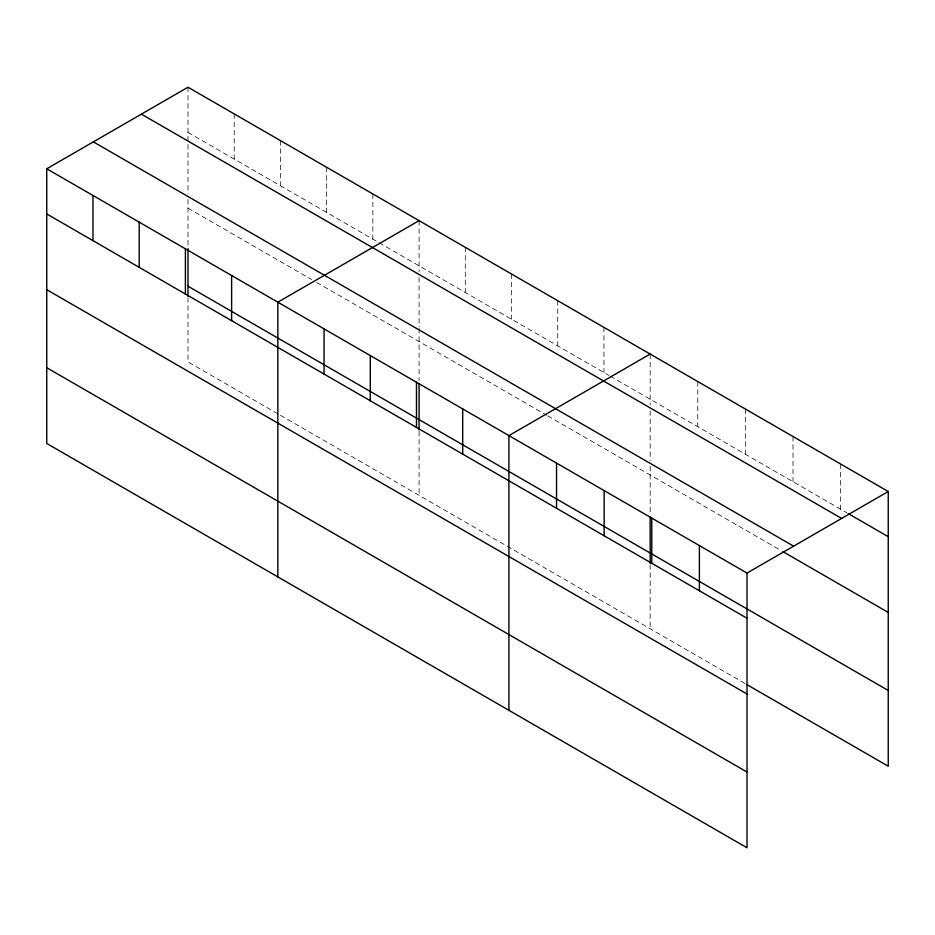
<?xml version="1.0" encoding="UTF-8"?>
<svg xmlns="http://www.w3.org/2000/svg" width="935" height="935" viewBox="0 0 935 935"><rect width="100%" height="100%" fill="white"/><g stroke="black" fill="none" stroke-linecap="round" stroke-linejoin="round"><path stroke-width="0.7" stroke-dasharray="4.67 3.51" d="M187.993 87.236L187.993 193.592M187.993 132.408L377.857 242.025M379.107 242.749L608.942 375.438M610.193 376.162L846.9 512.824M187.993 208.154L311.659 279.553M316.649 282.428L546.484 415.128M547.735 415.853L780.48 550.224M277.929 413.854L187.993 361.927L187.993 297.844M280.43 415.304L745.394 683.742M840.635 464.029L840.635 509.213M793.02 436.54L793.02 481.712M745.394 409.051L745.394 454.223M697.779 381.55L697.779 426.734M650.164 354.061L650.164 405.065M650.164 410.897L650.164 460.417M650.164 466.249L650.164 514.005M650.164 564.67L650.164 628.764M603.952 327.379L603.952 372.562M557.727 300.696L557.727 345.88M511.515 274.013L511.515 319.197M465.291 247.331L465.291 292.515M419.079 220.648L419.079 271.653M419.079 277.485L419.079 327.005M419.079 328.454L419.079 380.592M419.079 431.257L419.079 495.351M372.866 193.966L372.866 239.138M326.642 167.283L326.642 212.455M280.43 140.601L280.43 185.773M234.206 113.918L234.206 159.09M187.993 199.412L187.993 247.167"/><path stroke-width="1.4" d="M46.75 168.779L747.007 573.073L747.007 847.764L46.75 443.482L46.75 168.779L187.993 87.236L888.25 491.518L888.25 766.221L746.656 684.467M419.079 220.648L277.835 302.192L277.835 576.895M650.164 354.061L508.921 435.605L508.921 710.308M747.007 573.073L888.25 491.518M848.15 513.549L888.25 536.702M141.384 114.14L841.64 518.434M93.36 141.863L793.616 546.157M782.992 551.673L888.25 612.437M187.993 286.192L888.25 690.474M46.75 213.963L747.007 618.245M46.75 289.698L747.007 693.992M46.75 367.735L747.007 772.029M699.392 545.572L699.392 590.756M651.765 518.083L651.765 563.267M650.164 516.891L650.164 563.221M604.15 490.594L604.15 535.767M556.535 463.106L556.535 508.278M462.696 408.922L462.696 454.106M419.079 383.479L419.079 429.796M416.484 382.24L416.484 427.424M370.272 355.557L370.272 400.741M324.048 328.875L324.048 374.058M231.623 275.509L231.623 320.693M187.993 248.617L187.993 296.383M185.399 248.827L185.399 294.011M139.186 222.144L139.186 267.328M92.962 195.462L92.962 240.646"/></g></svg>
